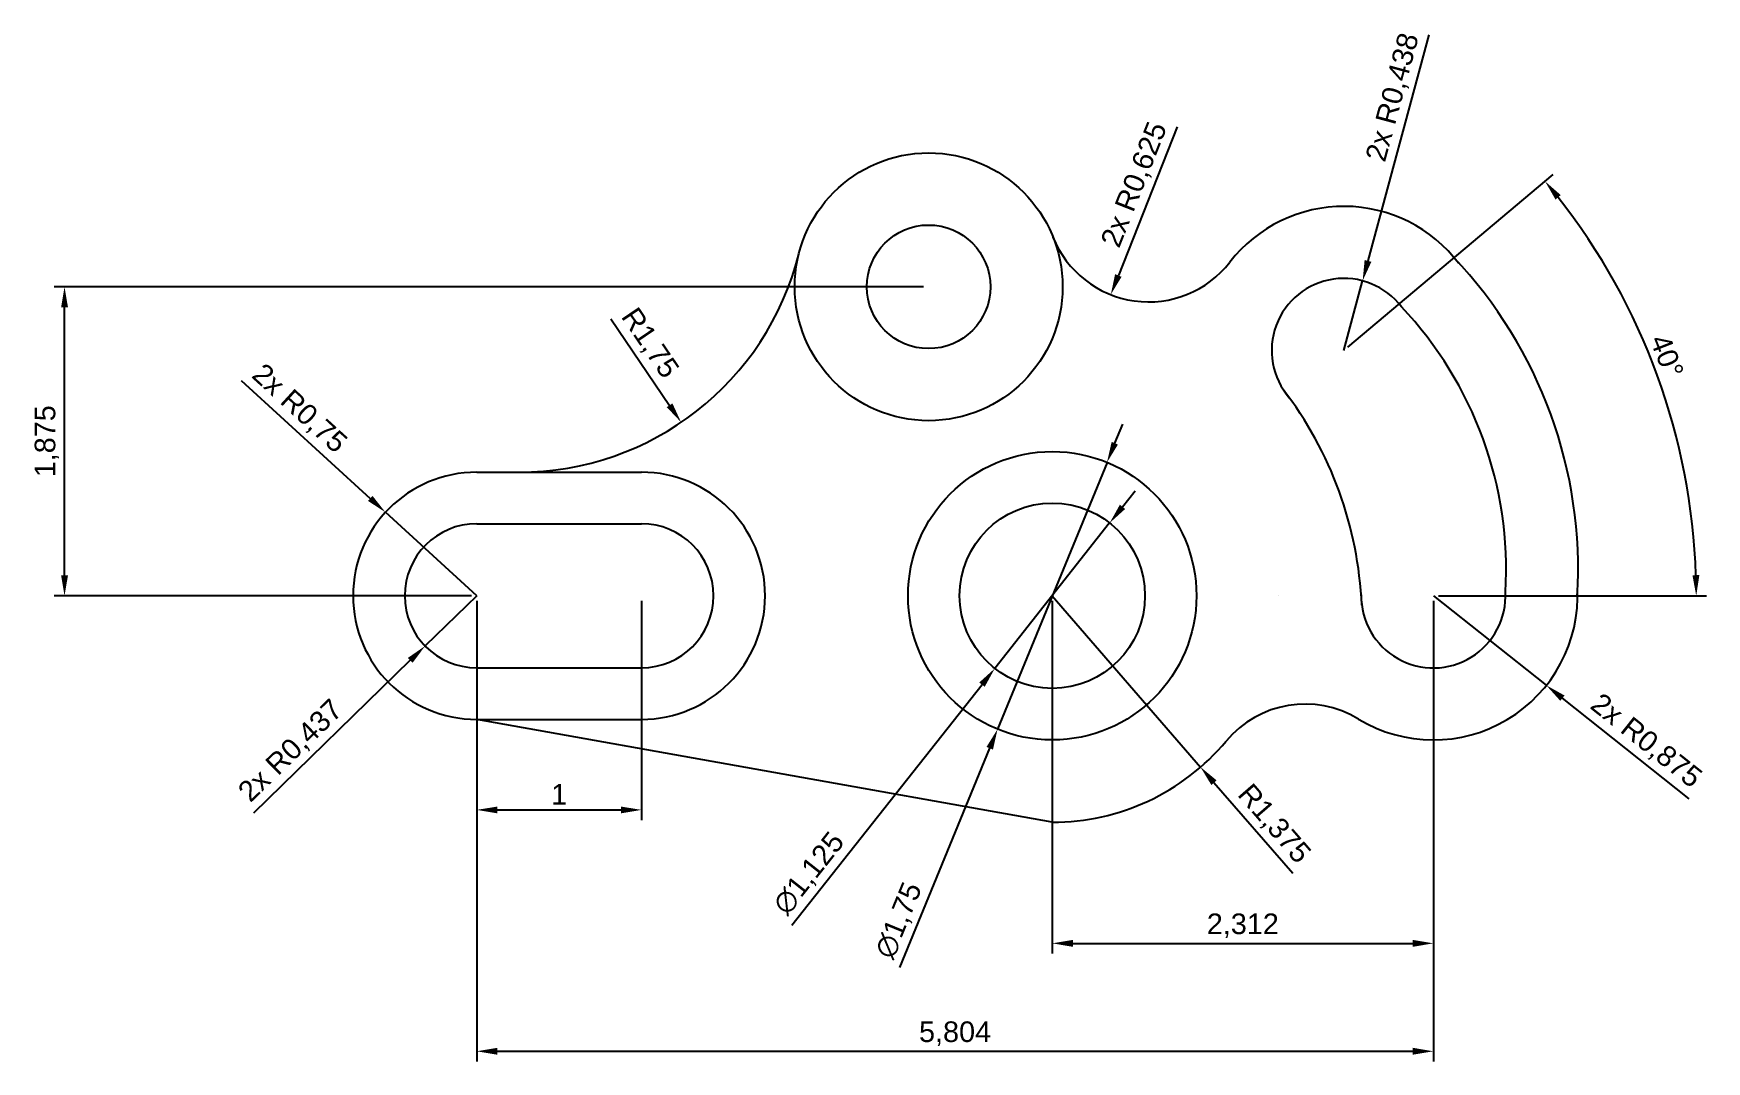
# Model space of a CAD drawing. Header units: millimetres. Extents: x 499.6 to 509.8, y 497.2 to 503.5.
import ezdxf

# ---------------------------------------------------------------- set-up
doc = ezdxf.new("R2010")
doc.units = ezdxf.units.MM
doc.styles.get("Standard").update_dxf_attribs({"font": 'arial.ttf'})
doc.dimstyles.new('smallerISO', dxfattribs={"dimscale": 0.05, "dimtxt": 2.5, "dimasz": 2.5, "dimexe": 1.25, "dimexo": 0.625, "dimtad": 1, "dimdec": 3, "dimtxsty": 'Standard', "dimcen": 2.5, "dimadec": 0, "dimazin": 0, "dimtfac": 1, "dimtdec": 3, "dimtmove": 0, "dimatfit": 3, "dimfxl": 1, "dimarcsym": 0})

# ---------------------------------------------------------------- blocks, each defined once
blk = doc.blocks.new('*D3')
at = {"color": 0, "lineweight": -2, "transparency": 16777216}
for p, q in [((507.576, 501.567), (508.821, 502.614)), ((508.126, 500.058), (509.752, 500.058))]:
    blk.add_line(p, q, dxfattribs=at)
blk.add_arc((505.783, 500.058), 3.907, 1.8331, 38.2348, dxfattribs=at)
at = {"color": 0, "transparency": 16777216}
for points in [[(508.836, 502.463), (508.868, 502.49), (508.773, 502.573)], [(509.709, 500.184), (509.667, 500.183), (509.69, 500.058)]]:
    blk.add_solid(points, dxfattribs=at)
at = {"layer": 'Defpoints', "color": 0, "transparency": 16777216}
for p in [(507.552, 501.547), (509.584, 500.961), (505.783, 500.058), (505.783, 500.058), (508.095, 500.058)]:
    blk.add_point(p, dxfattribs=at)
at = {"color": 0, "transparency": 16777216, "insert": (509.512, 501.512), "char_height": 0.125, "attachment_point": 5, "rotation": 291.3007}
blk.add_mtext('40°', dxfattribs=at)
blk = doc.blocks.new('*D4')
at = {"color": 0, "lineweight": -2, "transparency": 16777216}
for p, q in [((505.783, 500.058), (506.682, 499.019)), ((507.242, 498.372), (506.764, 498.924))]:
    blk.add_line(p, q, dxfattribs=at)
at = {"color": 0, "transparency": 16777216}
blk.add_solid([(506.78, 498.938), (506.748, 498.91), (506.682, 499.019)], dxfattribs=at)
at = {"layer": 'Defpoints', "color": 0, "transparency": 16777216}
for p in [(505.783, 500.058), (506.682, 499.019)]:
    blk.add_point(p, dxfattribs=at)
at = {"color": 0, "transparency": 16777216, "insert": (507.124, 498.67), "char_height": 0.125, "attachment_point": 5, "rotation": 310.865}
blk.add_mtext('R1,375', dxfattribs=at)
blk = doc.blocks.new('*D5')
at = {"color": 0, "lineweight": -2, "transparency": 16777216}
blk.add_line((506.541, 502.905), (506.184, 502.002), dxfattribs=at)
at = {"color": 0, "transparency": 16777216}
blk.add_solid([(506.164, 502.01), (506.203, 501.994), (506.138, 501.886)], dxfattribs=at)
at = {"layer": 'Defpoints', "color": 0, "transparency": 16777216}
for p in [(506.368, 502.467), (506.138, 501.886)]:
    blk.add_point(p, dxfattribs=at)
at = {"color": 0, "transparency": 16777216, "insert": (506.287, 502.551), "char_height": 0.125, "attachment_point": 5, "rotation": 68.3938}
blk.add_mtext('2x R0,625', dxfattribs=at)
blk = doc.blocks.new('*D6')
at = {"color": 0, "lineweight": -2, "transparency": 16777216}
for p, q in [((502.291, 500.027), (502.291, 498.696)), ((503.291, 500.027), (503.291, 498.696)), ((502.416, 498.759), (503.166, 498.759))]:
    blk.add_line(p, q, dxfattribs=at)
at = {"color": 0, "transparency": 16777216}
for points in [[(502.416, 498.779), (502.416, 498.738), (502.291, 498.759)], [(503.166, 498.779), (503.166, 498.738), (503.291, 498.759)]]:
    blk.add_solid(points, dxfattribs=at)
at = {"layer": 'Defpoints', "color": 0, "transparency": 16777216}
for p in [(502.291, 500.058), (503.291, 500.058), (503.291, 498.759)]:
    blk.add_point(p, dxfattribs=at)
at = {"color": 0, "transparency": 16777216, "insert": (502.791, 498.853), "char_height": 0.125, "attachment_point": 5}
blk.add_mtext('1', dxfattribs=at)
blk = doc.blocks.new('*D7')
at = {"color": 0, "lineweight": -2, "transparency": 16777216}
for p, q in [((502.291, 500.027), (502.291, 497.232)), ((508.095, 500.027), (508.095, 497.232)), ((502.416, 497.294), (507.97, 497.294))]:
    blk.add_line(p, q, dxfattribs=at)
at = {"color": 0, "transparency": 16777216}
for points in [[(502.416, 497.315), (502.416, 497.273), (502.291, 497.294)], [(507.97, 497.315), (507.97, 497.273), (508.095, 497.294)]]:
    blk.add_solid(points, dxfattribs=at)
at = {"layer": 'Defpoints', "color": 0, "transparency": 16777216}
for p in [(502.291, 500.058), (508.095, 500.058), (508.095, 497.294)]:
    blk.add_point(p, dxfattribs=at)
at = {"color": 0, "transparency": 16777216, "insert": (505.193, 497.401), "char_height": 0.125, "attachment_point": 5}
blk.add_mtext('5,804', dxfattribs=at)
blk = doc.blocks.new('*D8')
at = {"color": 0, "lineweight": -2, "transparency": 16777216}
for p, q in [((505.783, 500.027), (505.783, 497.887)), ((508.095, 500.027), (508.095, 497.887)), ((505.908, 497.949), (507.97, 497.949))]:
    blk.add_line(p, q, dxfattribs=at)
at = {"color": 0, "transparency": 16777216}
for points in [[(505.908, 497.97), (505.908, 497.928), (505.783, 497.949)], [(507.97, 497.97), (507.97, 497.928), (508.095, 497.949)]]:
    blk.add_solid(points, dxfattribs=at)
at = {"layer": 'Defpoints', "color": 0, "transparency": 16777216}
for p in [(505.783, 500.058), (508.095, 500.058), (508.095, 497.949)]:
    blk.add_point(p, dxfattribs=at)
at = {"color": 0, "transparency": 16777216, "insert": (506.939, 498.056), "char_height": 0.125, "attachment_point": 5}
blk.add_mtext('2,312', dxfattribs=at)
blk = doc.blocks.new('*D9')
at = {"color": 0, "lineweight": -2, "transparency": 16777216}
for p, q in [((508.068, 503.462), (507.698, 502.09)), ((507.552, 501.547), (507.666, 501.97))]:
    blk.add_line(p, q, dxfattribs=at)
at = {"color": 0, "transparency": 16777216}
blk.add_solid([(507.678, 502.096), (507.719, 502.085), (507.666, 501.97)], dxfattribs=at)
at = {"layer": 'Defpoints', "color": 0, "transparency": 16777216}
for p in [(507.666, 501.97), (507.552, 501.547)]:
    blk.add_point(p, dxfattribs=at)
at = {"color": 0, "transparency": 16777216, "insert": (507.855, 503.082), "char_height": 0.125, "attachment_point": 5, "rotation": 74.9417}
blk.add_mtext('2x R0,438', dxfattribs=at)
blk = doc.blocks.new('*D10')
at = {"color": 0, "lineweight": -2, "transparency": 16777216}
for p, q in [((506.209, 500.598), (506.286, 500.696)), ((506.131, 500.5), (505.434, 499.617)), ((504.203, 498.059), (505.357, 499.519))]:
    blk.add_line(p, q, dxfattribs=at)
at = {"color": 0, "transparency": 16777216}
for points in [[(506.193, 500.611), (506.225, 500.585), (506.131, 500.5)], [(505.34, 499.532), (505.373, 499.506), (505.434, 499.617)]]:
    blk.add_solid(points, dxfattribs=at)
at = {"layer": 'Defpoints', "color": 0, "transparency": 16777216}
for p in [(506.131, 500.5), (505.434, 499.617)]:
    blk.add_point(p, dxfattribs=at)
at = {"color": 0, "transparency": 16777216, "insert": (504.311, 498.37), "char_height": 0.125, "attachment_point": 5, "rotation": 51.693}
blk.add_mtext('∅1,125', dxfattribs=at)
blk = doc.blocks.new('*D11')
at = {"color": 0, "lineweight": -2, "transparency": 16777216}
for p, q in [((506.162, 500.984), (506.21, 501.099)), ((506.115, 500.868), (505.451, 499.249)), ((504.858, 497.803), (505.404, 499.133))]:
    blk.add_line(p, q, dxfattribs=at)
at = {"color": 0, "transparency": 16777216}
for points in [[(506.143, 500.992), (506.181, 500.976), (506.115, 500.868)], [(505.384, 499.141), (505.423, 499.125), (505.451, 499.249)]]:
    blk.add_solid(points, dxfattribs=at)
at = {"layer": 'Defpoints', "color": 0, "transparency": 16777216}
for p in [(506.115, 500.868), (505.451, 499.249)]:
    blk.add_point(p, dxfattribs=at)
at = {"color": 0, "transparency": 16777216, "insert": (504.857, 498.086), "char_height": 0.125, "attachment_point": 5, "rotation": 67.7101}
blk.add_mtext('∅1,75', dxfattribs=at)
blk = doc.blocks.new('*D12')
at = {"color": 0, "lineweight": -2, "transparency": 16777216}
for p, q in [((502.291, 500.058), (501.978, 499.754)), ((500.938, 498.742), (501.888, 499.667))]:
    blk.add_line(p, q, dxfattribs=at)
at = {"color": 0, "transparency": 16777216}
blk.add_solid([(501.873, 499.681), (501.902, 499.652), (501.978, 499.754)], dxfattribs=at)
at = {"layer": 'Defpoints', "color": 0, "transparency": 16777216}
for p in [(502.291, 500.058), (501.978, 499.754)]:
    blk.add_point(p, dxfattribs=at)
at = {"color": 0, "transparency": 16777216, "insert": (501.167, 499.113), "char_height": 0.125, "attachment_point": 5, "rotation": 44.208}
blk.add_mtext('2x R0,437', dxfattribs=at)
blk = doc.blocks.new('*D13')
at = {"color": 0, "lineweight": -2, "transparency": 16777216}
for p, q in [((500.862, 501.365), (501.645, 500.649)), ((502.291, 500.058), (501.737, 500.565))]:
    blk.add_line(p, q, dxfattribs=at)
at = {"color": 0, "transparency": 16777216}
blk.add_solid([(501.659, 500.664), (501.631, 500.634), (501.737, 500.565)], dxfattribs=at)
at = {"layer": 'Defpoints', "color": 0, "transparency": 16777216}
for p in [(501.737, 500.565), (502.291, 500.058)]:
    blk.add_point(p, dxfattribs=at)
at = {"color": 0, "transparency": 16777216, "insert": (501.211, 501.19), "char_height": 0.125, "attachment_point": 5, "rotation": 317.5542}
blk.add_mtext('2x R0,75', dxfattribs=at)
blk = doc.blocks.new('*D14')
at = {"color": 0, "lineweight": -2, "transparency": 16777216}
for p, q in [((505.002, 501.933), (499.727, 501.933)), ((499.79, 500.183), (499.79, 501.808)), ((502.26, 500.058), (499.727, 500.058))]:
    blk.add_line(p, q, dxfattribs=at)
at = {"color": 0, "transparency": 16777216}
for points in [[(499.769, 501.808), (499.811, 501.808), (499.79, 501.933)], [(499.769, 500.183), (499.811, 500.183), (499.79, 500.058)]]:
    blk.add_solid(points, dxfattribs=at)
at = {"layer": 'Defpoints', "color": 0, "transparency": 16777216}
for p in [(499.79, 501.933), (505.033, 501.933), (502.291, 500.058)]:
    blk.add_point(p, dxfattribs=at)
at = {"color": 0, "transparency": 16777216, "insert": (499.683, 500.996), "char_height": 0.125, "attachment_point": 5, "rotation": 90}
blk.add_mtext('1,875', dxfattribs=at)
blk = doc.blocks.new('*D15')
at = {"color": 0, "lineweight": -2, "transparency": 16777216}
blk.add_line((503.105, 501.738), (503.461, 501.214), dxfattribs=at)
at = {"color": 0, "transparency": 16777216}
blk.add_solid([(503.478, 501.226), (503.444, 501.203), (503.531, 501.111)], dxfattribs=at)
at = {"layer": 'Defpoints', "color": 0, "transparency": 16777216}
for p in [(502.548, 502.558), (503.531, 501.111)]:
    blk.add_point(p, dxfattribs=at)
at = {"color": 0, "transparency": 16777216, "insert": (503.336, 501.588), "char_height": 0.125, "attachment_point": 5, "rotation": 304.1984}
blk.add_mtext('R1,75', dxfattribs=at)
blk = doc.blocks.new('*D16')
at = {"color": 0, "lineweight": -2, "transparency": 16777216}
for p, q in [((508.095, 500.058), (508.78, 499.515)), ((509.647, 498.827), (508.878, 499.437))]:
    blk.add_line(p, q, dxfattribs=at)
at = {"color": 0, "transparency": 16777216}
blk.add_solid([(508.891, 499.453), (508.865, 499.421), (508.78, 499.515)], dxfattribs=at)
at = {"layer": 'Defpoints', "color": 0, "transparency": 16777216}
for p in [(508.095, 500.058), (508.78, 499.515)]:
    blk.add_point(p, dxfattribs=at)
at = {"color": 0, "transparency": 16777216, "insert": (509.382, 499.173), "char_height": 0.125, "attachment_point": 5, "rotation": 321.5684}
blk.add_mtext('2x R0,875', dxfattribs=at)

msp = doc.modelspace()

# ---------------------------------------------------------------- linework, layer by layer
for p, q in [((502.2908, 500.8084), (503.2908, 500.8084)), ((502.2908, 500.8084), (502.5477, 500.8084)), ((502.2908, 500.4954), (503.2908, 500.4954)), ((507.1578, 500.0584), (507.1578, 500.0584)), ((502.2908, 499.6214), (503.2908, 499.6214)), ((502.2908, 499.3084), (503.2908, 499.3084)), ((505.7828, 498.6834), (502.2908, 499.3084)), ((505.7828, 498.6834), (505.7828, 498.6834))]:
    msp.add_line(p, q)
for centre, radius in [((505.0328, 501.9334), 0.8125), ((505.0328, 501.9334), 0.375), ((505.7828, 500.0584), 0.875), ((505.7828, 500.0584), 0.5625)]:
    msp.add_circle(centre, radius)
for centre, radius, start, end in [((507.5521, 501.5466), 0.875, 37.10647, 142.15468), ((506.3676, 502.4669), 0.625, 201.78631, 322.15468), ((502.5477, 502.5584), 1.75, 270, 345.88302), ((506.2244, 500.2194), 2.749, 356.56857, 43.49938), ((507.5521, 501.5466), 0.438, 37.10647, 220.85156), ((506.2244, 500.2194), 2.312, 356.56857, 43.49938), ((505.3507, 499.9008), 2.312, 2.51617, 37.55178), ((502.2908, 500.0584), 0.75, 90, 270), ((503.2908, 500.0584), 0.75, 270, 90), ((502.2908, 500.0584), 0.437, 90, 270), ((503.2908, 500.0584), 0.437, 270, 90), ((508.0948, 500.0584), 0.875, 238.7777, 2.96148), ((508.0948, 500.0584), 0.438, 179.2164, 2.96148), ((507.3173, 498.7757), 0.625, 58.7777, 140.1058), ((505.7828, 500.0584), 1.375, 270, 320.1058)]:
    msp.add_arc(centre, radius, start, end)

# ---------------------------------------------------------------- dimensions: what is measured, and where the dimension line sits
for center, mpoint, picture, middle in [((507.5521, 501.5466), (507.6659, 501.9696), '*D9', (507.9577, 503.0539)), ((506.3676, 502.4669), (506.1375, 501.8859), '*D5', (506.3854, 502.5118)), ((502.2908, 500.0584), (501.7374, 500.5646), '*D13', (501.1389, 501.112)), ((502.2908, 500.0584), (501.9776, 499.7537), '*D12', (501.2409, 499.0371)), ((508.0948, 500.0584), (508.7802, 499.5145), '*D16', (509.3155, 499.0899))]:
    dim = msp.add_radius_dim(center=center, mpoint=mpoint, text='2x <>', dimstyle='smallerISO')
    dim.commit()
    dim.dimension.update_dxf_attribs({"geometry": picture, "text_midpoint": middle, "dimtype": 164})
dim = msp.add_angular_dim_2l(base=(509.5843, 500.961), line1=((505.7828, 500.0584), (507.5521, 501.5466)), line2=((508.0948, 500.0584), (505.7828, 500.0584)), dimstyle='smallerISO')
dim.commit()
dim.dimension.update_dxf_attribs({"geometry": '*D3', "text_midpoint": (509.4231, 501.4777), "dimtype": 162})
dim = msp.add_radius_dim(center=(502.5477, 502.5584), mpoint=(503.5313, 501.111), dimstyle='smallerISO')
dim.commit()
dim.dimension.update_dxf_attribs({"geometry": '*D15', "text_midpoint": (503.2481, 501.5278), "dimtype": 164})
dim = msp.add_linear_dim(base=(499.7898, 501.9334), p1=(502.2908, 500.0584), p2=(505.0328, 501.9334), angle=90, dimstyle='smallerISO')
dim.commit()
dim.dimension.update_dxf_attribs({"geometry": '*D14', "text_midpoint": (499.6835, 500.9959)})
for p1, p2, picture, middle in [((506.1147, 500.868), (505.4509, 499.2488), '*D11', (504.9575, 498.0452)), ((506.1315, 500.4998), (505.4341, 499.617), '*D10', (504.3958, 498.3026))]:
    dim = msp.add_diameter_dim_2p(p1=p1, p2=p2, dimstyle='smallerISO')
    dim.commit()
    dim.dimension.update_dxf_attribs({"geometry": picture, "text_midpoint": middle, "dimtype": 163})
for base, p1, p2, picture, middle in [((503.2908, 498.7586), (502.2908, 500.0584), (503.2908, 500.0584), '*D6', (502.7908, 498.8526)), ((508.0948, 497.2942), (502.2908, 500.0584), (508.0948, 500.0584), '*D7', (505.1928, 497.4005)), ((508.0948, 497.9491), (505.7828, 500.0584), (508.0948, 500.0584), '*D8', (506.9388, 498.0555))]:
    dim = msp.add_linear_dim(base=base, p1=p1, p2=p2, dimstyle='smallerISO')
    dim.commit()
    dim.dimension.update_dxf_attribs({"geometry": picture, "text_midpoint": middle})
dim = msp.add_radius_dim(center=(505.7828, 500.0584), mpoint=(506.6824, 499.0186), dimstyle='smallerISO')
dim.commit()
dim.dimension.update_dxf_attribs({"geometry": '*D4', "text_midpoint": (507.1243, 498.6704)})

doc.saveas('drawing.dxf')
